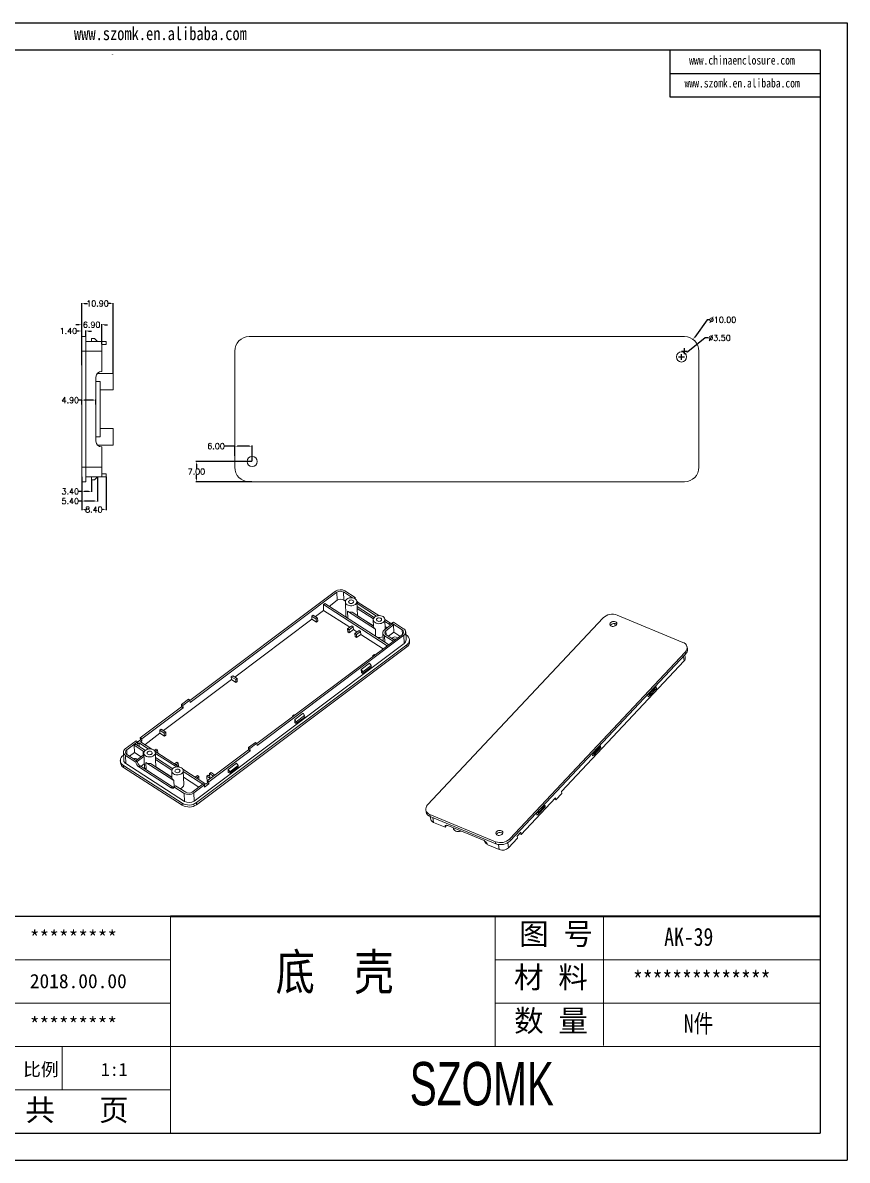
# Model space of a CAD drawing. Header units: inches. Extents: x 3440 to 5010, y 1126 to 1518.
# Drawn here: x 4726.3 to 5010.4, y 1125.7 to 1517.6 of the extents above; entities that cross this region are included whole.
import ezdxf

# ---------------------------------------------------------------- set-up
doc = ezdxf.new("R2010")
doc.units = ezdxf.units.IN
doc.header["$LTSCALE"] = 15
doc.layers.add('10', color=7, linetype='Continuous')
doc.layers.add('文字', color=81, linetype='Continuous')
doc.layers.add('粗实线', color=7, linetype='Continuous', lineweight=30)
doc.layers.add('细实线', color=3, linetype='Continuous', lineweight=9)
doc.styles.add('SLDTEXTSTYLE0', font='TXT', dxfattribs={"width": 0.75})
doc.styles.get("Standard").update_dxf_attribs({"font": 'txt', "bigfont": 'gbcbig.shx'})
doc.styles.add('宋体', font='', dxfattribs={"width": 0.8, "height": 3.5})
doc.styles.add('长仿宋', font='', dxfattribs={"width": 0.7, "height": 4})
doc.styles.get('宋体').set_extended_font_data('SimSun')
doc.styles.get('长仿宋').set_extended_font_data('SimSun')
doc.dimstyles.new('2.5', dxfattribs={"dimtxt": 2, "dimasz": 1, "dimexe": 0.18, "dimexo": 0.0625, "dimgap": 0.09, "dimtad": 0, "dimtih": 1, "dimtoh": 1, "dimzin": 0, "dimdsep": 46, "dimtxsty": 'Standard', "dimcen": 1, "dimadec": 0, "dimazin": 2, "dimtfac": 1, "dimtofl": 0, "dimtmove": 0, "dimatfit": 3, "dimfxl": 0, "dimtolj": 1, "dimtzin": 0, "dimarcsym": 0})

# ---------------------------------------------------------------- blocks, each defined once
blk = doc.blocks.new('SW_NOTE_0')
at = {"color": 0, "linetype": 'Continuous', "lineweight": 0, "char_height": 0.06, "attachment_point": 1, "style": 'SLDTEXTSTYLE0'}
for s, insert in [('INTERPRET GEOMETRIC', (0, 0.08)), ('TOLERANCING PER:', (0, -0.02))]:
    blk.add_mtext(s, dxfattribs=dict(at, insert=insert))
blk = doc.blocks.new('*D509')
at = {"color": 0, "lineweight": -2, "transparency": 16777216}
for p, q in [((4962.21, 1415.21), (4957.86, 1409.27)), ((4963.21, 1415.21), (4962.21, 1415.21)), ((4953.31, 1404.43), (4955.31, 1404.43)), ((4954.31, 1403.43), (4954.31, 1405.43))]:
    blk.add_line(p, q, dxfattribs=at)
at = {"color": 0, "transparency": 16777216}
blk.add_solid([(4957.72, 1409.37), (4957.99, 1409.17), (4957.27, 1408.46)], dxfattribs=at)
at = {"layer": 'Defpoints', "color": 0, "transparency": 16777216}
for p in [(4957.27, 1408.46), (4951.36, 1400.39)]:
    blk.add_point(p, dxfattribs=at)
at = {"color": 0, "transparency": 16777216, "insert": (4967.47, 1415.21), "char_height": 2, "attachment_point": 5}
blk.add_mtext('\\A1;∅10.00', dxfattribs=at)
blk = doc.blocks.new('*D510')
at = {"color": 0, "lineweight": -2, "transparency": 16777216}
for p, q in [((4961.47, 1408.98), (4955.46, 1404.15)), ((4962.47, 1408.98), (4961.47, 1408.98)), ((4953.31, 1401.43), (4953.31, 1403.43)), ((4952.31, 1402.43), (4954.31, 1402.43))]:
    blk.add_line(p, q, dxfattribs=at)
at = {"color": 0, "transparency": 16777216}
blk.add_solid([(4955.35, 1404.28), (4955.56, 1404.02), (4954.68, 1403.52)], dxfattribs=at)
at = {"layer": 'Defpoints', "color": 0, "transparency": 16777216}
for p in [(4954.68, 1403.52), (4951.95, 1401.33)]:
    blk.add_point(p, dxfattribs=at)
at = {"color": 0, "transparency": 16777216, "insert": (4966.4, 1408.98), "char_height": 2, "attachment_point": 5}
blk.add_mtext('\\A1;∅3.50', dxfattribs=at)
blk = doc.blocks.new('*D511')
at = {"color": 0, "lineweight": -2, "transparency": 16777216}
for p, q in [((4805.25, 1366.43), (4785.93, 1366.43)), ((4786.11, 1365.43), (4786.11, 1364.02)), ((4786.11, 1360.43), (4786.11, 1361.84)), ((4805.25, 1359.43), (4785.93, 1359.43))]:
    blk.add_line(p, q, dxfattribs=at)
at = {"color": 0, "transparency": 16777216}
for points in [[(4785.95, 1365.43), (4786.28, 1365.43), (4786.11, 1366.43)], [(4785.95, 1360.43), (4786.28, 1360.43), (4786.11, 1359.43)]]:
    blk.add_solid(points, dxfattribs=at)
at = {"layer": 'Defpoints', "color": 0, "transparency": 16777216}
for p in [(4805.31, 1366.43), (4786.11, 1359.43), (4805.31, 1359.43)]:
    blk.add_point(p, dxfattribs=at)
at = {"color": 0, "transparency": 16777216, "insert": (4786.11, 1362.93), "char_height": 2, "attachment_point": 5}
blk.add_mtext('\\A1;7.00', dxfattribs=at)
blk = doc.blocks.new('*D512')
at = {"color": 0, "lineweight": -2, "transparency": 16777216}
for p, q in [((4799.31, 1368.35), (4799.31, 1371.86)), ((4805.31, 1366.49), (4805.31, 1371.86)), ((4799.31, 1371.68), (4795.63, 1371.68)), ((4804.31, 1371.68), (4800.31, 1371.68))]:
    blk.add_line(p, q, dxfattribs=at)
at = {"color": 0, "transparency": 16777216}
for points in [[(4800.31, 1371.84), (4800.31, 1371.51), (4799.31, 1371.68)], [(4804.31, 1371.84), (4804.31, 1371.51), (4805.31, 1371.68)]]:
    blk.add_solid(points, dxfattribs=at)
at = {"layer": 'Defpoints', "color": 0, "transparency": 16777216}
for p in [(4799.31, 1368.29), (4805.31, 1371.68), (4805.31, 1366.43)]:
    blk.add_point(p, dxfattribs=at)
at = {"color": 0, "transparency": 16777216, "insert": (4792.88, 1371.68), "char_height": 2, "attachment_point": 5}
blk.add_mtext('\\A1;6.00', dxfattribs=at)
blk = doc.blocks.new('*D513')
at = {"color": 0, "lineweight": -2, "transparency": 16777216}
for p, q in [((4745.57, 1411.36), (4744.57, 1411.36)), ((4746.57, 1409.49), (4746.57, 1411.54)), ((4747.97, 1409.49), (4747.97, 1411.54)), ((4748.97, 1411.36), (4749.97, 1411.36))]:
    blk.add_line(p, q, dxfattribs=at)
at = {"color": 0, "transparency": 16777216}
for points in [[(4745.57, 1411.53), (4745.57, 1411.19), (4746.57, 1411.36)], [(4748.97, 1411.53), (4748.97, 1411.19), (4747.97, 1411.36)]]:
    blk.add_solid(points, dxfattribs=at)
at = {"layer": 'Defpoints', "color": 0, "transparency": 16777216}
for p in [(4746.57, 1411.36), (4746.57, 1409.43), (4747.97, 1409.43)]:
    blk.add_point(p, dxfattribs=at)
at = {"color": 0, "transparency": 16777216, "insert": (4741.98, 1411.36), "char_height": 2, "attachment_point": 5}
blk.add_mtext('\\A1;1.40', dxfattribs=at)
blk = doc.blocks.new('*D514')
at = {"color": 0, "lineweight": -2, "transparency": 16777216}
for p, q in [((4745.57, 1413.52), (4744.57, 1413.52)), ((4746.57, 1406.24), (4746.57, 1413.7)), ((4753.47, 1406.79), (4753.47, 1413.7)), ((4754.47, 1413.52), (4755.47, 1413.52))]:
    blk.add_line(p, q, dxfattribs=at)
at = {"color": 0, "transparency": 16777216}
for points in [[(4745.57, 1413.69), (4745.57, 1413.35), (4746.57, 1413.52)], [(4754.47, 1413.69), (4754.47, 1413.35), (4753.47, 1413.52)]]:
    blk.add_solid(points, dxfattribs=at)
at = {"layer": 'Defpoints', "color": 0, "transparency": 16777216}
for p in [(4746.57, 1413.52), (4746.57, 1406.18), (4753.47, 1406.73)]:
    blk.add_point(p, dxfattribs=at)
at = {"color": 0, "transparency": 16777216, "insert": (4750.02, 1413.52), "char_height": 2, "attachment_point": 5}
blk.add_mtext('\\A1;6.90', dxfattribs=at)
blk = doc.blocks.new('*D515')
at = {"color": 0, "lineweight": -2, "transparency": 16777216}
for p, q in [((4746.57, 1399.58), (4746.57, 1421.01)), ((4747.57, 1420.83), (4748.59, 1420.83)), ((4756.47, 1420.83), (4755.44, 1420.83)), ((4757.47, 1396.84), (4757.47, 1421.01))]:
    blk.add_line(p, q, dxfattribs=at)
at = {"color": 0, "transparency": 16777216}
for points in [[(4747.57, 1421), (4747.57, 1420.67), (4746.57, 1420.83)], [(4756.47, 1421), (4756.47, 1420.67), (4757.47, 1420.83)]]:
    blk.add_solid(points, dxfattribs=at)
at = {"layer": 'Defpoints', "color": 0, "transparency": 16777216}
for p in [(4746.57, 1420.83), (4746.57, 1399.52), (4757.47, 1396.78)]:
    blk.add_point(p, dxfattribs=at)
at = {"color": 0, "transparency": 16777216, "insert": (4752.02, 1420.83), "char_height": 2, "attachment_point": 5}
blk.add_mtext('\\A1;10.90', dxfattribs=at)
blk = doc.blocks.new('*D516')
at = {"color": 0, "lineweight": -2, "transparency": 16777216}
for p, q in [((4749.97, 1360.07), (4749.97, 1355.91)), ((4746.57, 1356.09), (4745.57, 1356.09)), ((4746.57, 1359.37), (4746.57, 1355.91)), ((4748.97, 1356.09), (4747.57, 1356.09))]:
    blk.add_line(p, q, dxfattribs=at)
at = {"color": 0, "transparency": 16777216}
for points in [[(4747.57, 1356.26), (4747.57, 1355.92), (4746.57, 1356.09)], [(4748.97, 1356.26), (4748.97, 1355.92), (4749.97, 1356.09)]]:
    blk.add_solid(points, dxfattribs=at)
at = {"layer": 'Defpoints', "color": 0, "transparency": 16777216}
for p in [(4749.97, 1360.13), (4746.57, 1359.43), (4746.57, 1356.09)]:
    blk.add_point(p, dxfattribs=at)
at = {"color": 0, "transparency": 16777216, "insert": (4742.64, 1356.09), "char_height": 2, "attachment_point": 5}
blk.add_mtext('\\A1;3.40', dxfattribs=at)
blk = doc.blocks.new('*D517')
at = {"color": 0, "lineweight": -2, "transparency": 16777216}
for p, q in [((4746.57, 1360.26), (4746.57, 1352.58)), ((4751.97, 1361.07), (4751.97, 1352.58)), ((4746.57, 1352.76), (4745.57, 1352.76)), ((4750.97, 1352.76), (4747.57, 1352.76))]:
    blk.add_line(p, q, dxfattribs=at)
at = {"color": 0, "transparency": 16777216}
for points in [[(4747.57, 1352.93), (4747.57, 1352.6), (4746.57, 1352.76)], [(4750.97, 1352.93), (4750.97, 1352.6), (4751.97, 1352.76)]]:
    blk.add_solid(points, dxfattribs=at)
at = {"layer": 'Defpoints', "color": 0, "transparency": 16777216}
for p in [(4746.57, 1360.32), (4751.97, 1361.13), (4746.57, 1352.76)]:
    blk.add_point(p, dxfattribs=at)
at = {"color": 0, "transparency": 16777216, "insert": (4742.64, 1352.76), "char_height": 2, "attachment_point": 5}
blk.add_mtext('\\A1;5.40', dxfattribs=at)
blk = doc.blocks.new('*D518')
at = {"color": 0, "lineweight": -2, "transparency": 16777216}
for p, q in [((4746.57, 1361.07), (4746.57, 1349.66)), ((4754.97, 1361.07), (4754.97, 1349.66)), ((4747.57, 1349.84), (4747.84, 1349.84)), ((4753.97, 1349.84), (4753.69, 1349.84))]:
    blk.add_line(p, q, dxfattribs=at)
at = {"color": 0, "transparency": 16777216}
for points in [[(4747.57, 1350), (4747.57, 1349.67), (4746.57, 1349.84)], [(4753.97, 1350), (4753.97, 1349.67), (4754.97, 1349.84)]]:
    blk.add_solid(points, dxfattribs=at)
at = {"layer": 'Defpoints', "color": 0, "transparency": 16777216}
for p in [(4746.57, 1361.13), (4754.97, 1361.13), (4746.57, 1349.84)]:
    blk.add_point(p, dxfattribs=at)
at = {"color": 0, "transparency": 16777216, "insert": (4750.77, 1349.84), "char_height": 2, "attachment_point": 5}
blk.add_mtext('\\A1;8.40', dxfattribs=at)
blk = doc.blocks.new('*D519')
at = {"color": 0, "lineweight": -2, "transparency": 16777216}
for p, q in [((4746.57, 1387.55), (4745.57, 1387.55)), ((4746.57, 1386), (4746.57, 1387.73)), ((4750.47, 1387.55), (4747.57, 1387.55)), ((4751.47, 1386), (4751.47, 1387.73))]:
    blk.add_line(p, q, dxfattribs=at)
at = {"color": 0, "transparency": 16777216}
for points in [[(4747.57, 1387.72), (4747.57, 1387.39), (4746.57, 1387.55)], [(4750.47, 1387.72), (4750.47, 1387.39), (4751.47, 1387.55)]]:
    blk.add_solid(points, dxfattribs=at)
at = {"layer": 'Defpoints', "color": 0, "transparency": 16777216}
for p in [(4746.57, 1387.55), (4746.57, 1385.94), (4751.47, 1385.94)]:
    blk.add_point(p, dxfattribs=at)
at = {"color": 0, "transparency": 16777216, "insert": (4742.64, 1387.55), "char_height": 2, "attachment_point": 5}
blk.add_mtext('\\A1;4.90', dxfattribs=at)

msp = doc.modelspace()

# ---------------------------------------------------------------- linework, layer by layer
for p, q in [((4456.165, 1517.567), (5010.438, 1517.567)), ((5010.438, 1517.567), (5010.438, 1125.657)), ((4470.507, 1508.236), (5001.107, 1508.236)), ((4949.267, 1508.236), (4949.267, 1492.036)), ((5001.107, 1508.236), (5001.107, 1134.988)), ((4949.267, 1500.136), (5001.107, 1500.136)), ((4949.267, 1492.036), (5001.107, 1492.036)), ((4777.158, 1209.637), (4665.184, 1209.637)), ((4470.507, 1134.988), (5001.107, 1134.988)), ((4456.165, 1125.657), (5010.438, 1125.657))]:
    msp.add_line(p, q)
at = {"color": 7, "linetype": 'Continuous', "lineweight": 15}
for p, q in [((4746.566, 1409.428), (4747.966, 1409.428)), ((4746.566, 1404.428), (4746.566, 1409.428)), ((4747.966, 1409.428), (4747.966, 1404.428)), ((4753.466, 1407.728), (4747.966, 1407.728)), ((4749.966, 1408.728), (4749.966, 1407.728)), ((4750.966, 1408.728), (4749.966, 1408.728)), ((4751.966, 1407.728), (4750.966, 1408.728)), ((4753.466, 1407.728), (4753.466, 1404.428)), ((4754.966, 1407.728), (4753.466, 1407.728)), ((4754.966, 1407.728), (4754.966, 1406.728)), ((4804.311, 1409.428), (4954.311, 1409.428)), ((4747.966, 1404.428), (4746.566, 1404.428)), ((4746.566, 1404.428), (4746.566, 1364.428)), ((4747.966, 1404.428), (4747.966, 1364.428)), ((4753.466, 1404.428), (4747.966, 1404.428)), ((4754.966, 1406.728), (4753.466, 1406.728)), ((4753.466, 1404.428), (4753.466, 1397.428)), ((4799.311, 1364.428), (4799.311, 1404.428)), ((4959.311, 1404.428), (4959.311, 1364.428)), ((4751.466, 1395.428), (4751.466, 1373.428)), ((4757.466, 1396.778), (4751.99, 1396.778)), ((4757.466, 1396.778), (4757.466, 1391.078)), ((4752.966, 1393.928), (4752.966, 1374.928)), ((4752.966, 1391.078), (4757.466, 1391.078)), ((4757.466, 1377.778), (4752.966, 1377.778)), ((4757.466, 1377.778), (4757.466, 1372.078)), ((4751.99, 1372.078), (4757.466, 1372.078)), ((4753.466, 1371.428), (4753.466, 1364.428)), ((4746.566, 1359.428), (4746.566, 1364.428)), ((4746.566, 1364.428), (4747.966, 1364.428)), ((4747.966, 1364.428), (4747.966, 1359.428)), ((4753.466, 1364.428), (4747.966, 1364.428)), ((4753.466, 1364.428), (4753.466, 1361.128)), ((4753.466, 1361.128), (4747.966, 1361.128)), ((4749.966, 1360.128), (4749.966, 1361.128)), ((4750.966, 1360.128), (4749.966, 1360.128)), ((4750.966, 1360.128), (4751.966, 1361.128)), ((4754.966, 1362.128), (4753.466, 1362.128)), ((4754.966, 1361.128), (4753.466, 1361.128)), ((4754.966, 1361.128), (4754.966, 1362.128)), ((4747.966, 1359.428), (4746.566, 1359.428)), ((4954.311, 1359.428), (4804.311, 1359.428)), ((4834.007, 1321.68), (4783.893, 1284.084)), ((4834.513, 1321.355), (4783.921, 1283.399)), ((4834.513, 1321.355), (4834.623, 1318.589)), ((4839.869, 1319.461), (4836.789, 1321.44)), ((4836.789, 1321.44), (4836.898, 1318.673)), ((4840.817, 1319.524), (4837.271, 1321.802)), ((4829.86, 1317.087), (4830.343, 1317.45)), ((4829.86, 1317.087), (4829.94, 1315.076)), ((4851.893, 1302.932), (4829.86, 1317.087)), ((4830.343, 1317.45), (4852.376, 1303.295)), ((4834.623, 1318.589), (4831.831, 1316.494)), ((4837.481, 1318.299), (4836.898, 1318.673)), ((4837.451, 1318.018), (4837.64, 1313.24)), ((4840.508, 1319.292), (4840.817, 1319.524)), ((4841.528, 1315.913), (4841.438, 1318.176)), ((4848.183, 1313.139), (4841.467, 1317.454)), ((4841.87, 1317.867), (4848.982, 1313.298)), ((4825.893, 1313.076), (4826.376, 1313.438)), ((4825.893, 1313.076), (4825.933, 1312.07)), ((4827.413, 1312.099), (4825.893, 1313.076)), ((4826.376, 1313.438), (4827.896, 1312.461)), ((4829.94, 1315.076), (4827.12, 1312.96)), ((4838.972, 1309.273), (4829.94, 1315.076)), ((4847.782, 1308.619), (4838.158, 1314.801)), ((4847.16, 1309.691), (4839.739, 1314.458)), ((4841.505, 1316.484), (4847.433, 1312.675)), ((4841.525, 1315.798), (4841.528, 1315.913)), ((4841.525, 1315.798), (4847.129, 1312.198)), ((4841.625, 1313.283), (4841.525, 1315.798)), ((4841.625, 1313.283), (4841.622, 1313.249)), ((4841.625, 1313.283), (4847.158, 1309.729)), ((4931.139, 1313.483), (4953.797, 1304.087)), ((4825.933, 1312.07), (4799.362, 1292.135)), ((4827.453, 1311.093), (4825.933, 1312.07)), ((4827.896, 1312.461), (4827.413, 1312.099)), ((4827.413, 1312.099), (4827.453, 1311.093)), ((4827.936, 1311.456), (4827.453, 1311.093)), ((4827.896, 1312.461), (4827.936, 1311.456)), ((4839.676, 1309.801), (4838.228, 1308.715)), ((4838.734, 1308.389), (4840.182, 1309.476)), ((4840.182, 1309.476), (4839.676, 1309.801)), ((4840.182, 1309.476), (4840.222, 1308.47)), ((4847.075, 1311.835), (4847.164, 1309.572)), ((4853.564, 1310.417), (4850.909, 1308.425)), ((4851.194, 1308.639), (4851.062, 1311.993)), ((4851.063, 1311.961), (4853.013, 1310.708)), ((4852.53, 1310.346), (4851.09, 1311.271)), ((4851.804, 1309.097), (4851.16, 1309.511)), ((4851.415, 1308.1), (4854.071, 1310.091)), ((4852.53, 1310.346), (4853.013, 1310.708)), ((4853.986, 1311.063), (4853.503, 1310.701)), ((4857.049, 1308.423), (4853.503, 1310.701)), ((4854.071, 1310.091), (4853.564, 1310.417)), ((4857.532, 1308.785), (4853.986, 1311.063)), ((4854.071, 1310.091), (4854.17, 1307.577)), ((4865.783, 1248.105), (4926.29, 1312.51)), ((4806.99, 1269.245), (4857.104, 1306.842)), ((4807.017, 1268.56), (4857.61, 1306.516)), ((4838.228, 1308.715), (4838.734, 1308.389)), ((4838.228, 1308.715), (4838.268, 1307.709)), ((4838.268, 1307.709), (4838.774, 1307.383)), ((4838.734, 1308.389), (4838.774, 1307.383)), ((4838.774, 1307.383), (4840.222, 1308.47)), ((4841.505, 1307.646), (4840.222, 1308.47)), ((4842.208, 1308.174), (4840.76, 1307.088)), ((4840.76, 1307.088), (4840.8, 1306.082)), ((4840.76, 1307.088), (4841.267, 1306.762)), ((4840.8, 1306.082), (4841.307, 1305.756)), ((4841.267, 1306.762), (4842.715, 1307.849)), ((4841.267, 1306.762), (4841.307, 1305.756)), ((4841.307, 1305.756), (4842.755, 1306.843)), ((4842.715, 1307.849), (4842.208, 1308.174)), ((4842.715, 1307.849), (4842.755, 1306.843)), ((4850.485, 1301.876), (4842.755, 1306.843)), ((4850.33, 1307.366), (4850.43, 1304.851)), ((4850.98, 1306.362), (4853.935, 1304.464)), ((4854.417, 1304.826), (4851.463, 1306.724)), ((4852.309, 1306.181), (4854.17, 1307.577)), ((4856.278, 1306.222), (4854.17, 1307.577)), ((4857.61, 1306.516), (4857.72, 1303.75)), ((4858.356, 1304.915), (4858.247, 1307.681)), ((4858.462, 1306.635), (4858.284, 1306.749)), ((4785.306, 1249.424), (4857.72, 1303.75)), ((4786.167, 1248.87), (4858.581, 1303.197)), ((4786.195, 1248.166), (4858.609, 1302.493)), ((4858.609, 1302.493), (4858.581, 1303.197)), ((4859.573, 1304.258), (4859.545, 1304.962)), ((4955.348, 1301.794), (4955.235, 1302.495)), ((4847.447, 1299.901), (4846.964, 1299.538)), ((4846.964, 1299.538), (4846.976, 1299.243)), ((4846.964, 1299.538), (4847.182, 1299.398)), ((4847.665, 1299.76), (4847.447, 1299.901)), ((4954.612, 1300.766), (4894.104, 1236.361)), ((4954.724, 1300.066), (4894.216, 1235.661)), ((4954.202, 1297.712), (4911.928, 1252.715)), ((4954.614, 1298.853), (4954.464, 1299.789)), ((4954.724, 1300.066), (4954.612, 1300.766)), ((4845.812, 1296.888), (4842.916, 1294.715)), ((4842.916, 1294.715), (4842.956, 1293.71)), ((4843.442, 1293.887), (4842.916, 1294.715)), ((4843.462, 1293.384), (4842.956, 1293.71)), ((4846.339, 1296.06), (4843.442, 1293.887)), ((4843.442, 1293.887), (4843.462, 1293.384)), ((4843.462, 1293.384), (4846.359, 1295.557)), ((4845.812, 1296.888), (4846.339, 1296.06)), ((4846.359, 1295.557), (4846.339, 1296.06)), ((4798.175, 1291.244), (4774.741, 1273.664)), ((4798.135, 1292.25), (4798.618, 1292.613)), ((4798.135, 1292.25), (4798.175, 1291.244)), ((4799.655, 1291.274), (4798.135, 1292.25)), ((4799.694, 1290.268), (4798.175, 1291.244)), ((4798.618, 1292.613), (4800.137, 1291.636)), ((4800.137, 1291.636), (4799.655, 1291.274)), ((4799.655, 1291.274), (4799.694, 1290.268)), ((4800.177, 1290.63), (4799.694, 1290.268)), ((4800.137, 1291.636), (4800.177, 1290.63)), ((4941.779, 1285.367), (4941.653, 1286.153)), ((4941.779, 1285.367), (4942.265, 1285.633)), ((4942.185, 1286.133), (4941.789, 1286.298)), ((4942.185, 1286.133), (4944.605, 1288.71)), ((4942.265, 1285.633), (4942.185, 1286.133)), ((4942.265, 1285.633), (4944.685, 1288.209)), ((4944.605, 1288.71), (4944.209, 1288.874)), ((4944.605, 1288.71), (4944.685, 1288.209)), ((4781, 1281.913), (4766.759, 1271.229)), ((4781.507, 1281.588), (4767.266, 1270.904)), ((4783.384, 1284.479), (4780.97, 1282.668)), ((4780.97, 1282.668), (4781.477, 1282.342)), ((4780.97, 1282.668), (4781, 1281.913)), ((4781, 1281.913), (4781.507, 1281.588)), ((4781.477, 1282.342), (4783.891, 1284.153)), ((4781.477, 1282.342), (4781.507, 1281.588)), ((4783.891, 1284.153), (4783.384, 1284.479)), ((4783.891, 1284.153), (4783.921, 1283.399)), ((4819.689, 1279.075), (4819.206, 1278.713)), ((4819.206, 1278.713), (4819.424, 1278.573)), ((4819.206, 1278.713), (4819.217, 1278.418)), ((4819.907, 1278.935), (4819.689, 1279.075)), ((4822.882, 1279.685), (4819.985, 1277.512)), ((4823.408, 1278.857), (4820.512, 1276.684)), ((4820.531, 1276.181), (4823.428, 1278.354)), ((4822.882, 1279.685), (4823.408, 1278.857)), ((4823.428, 1278.354), (4823.408, 1278.857)), ((4773.997, 1274.141), (4773.515, 1273.779)), ((4773.515, 1273.779), (4773.554, 1272.773)), ((4773.515, 1273.779), (4775.034, 1272.803)), ((4775.517, 1273.165), (4773.997, 1274.141)), ((4819.985, 1277.512), (4820.025, 1276.506)), ((4820.512, 1276.684), (4819.985, 1277.512)), ((4820.531, 1276.181), (4820.025, 1276.506)), ((4820.512, 1276.684), (4820.531, 1276.181)), ((4765.311, 1270.143), (4761.594, 1267.354)), ((4765.817, 1269.817), (4762.1, 1267.028)), ((4765.817, 1269.817), (4765.311, 1270.143)), ((4765.847, 1269.063), (4765.817, 1269.817)), ((4766.789, 1270.475), (4765.82, 1269.748)), ((4766.759, 1271.229), (4767.266, 1270.904)), ((4766.789, 1270.475), (4766.759, 1271.229)), ((4767.295, 1270.149), (4766.789, 1270.475)), ((4766.813, 1269.787), (4767.295, 1270.149)), ((4767.295, 1270.149), (4767.266, 1270.904)), ((4773.554, 1272.773), (4768.3, 1268.832)), ((4773.554, 1272.773), (4775.074, 1271.797)), ((4775.034, 1272.803), (4775.517, 1273.165)), ((4775.034, 1272.803), (4775.074, 1271.797)), ((4775.074, 1271.797), (4775.557, 1272.159)), ((4775.517, 1273.165), (4775.557, 1272.159)), ((4760.957, 1266.189), (4761.066, 1263.422)), ((4764.72, 1266.146), (4763.035, 1264.881)), ((4765.103, 1269.022), (4764.62, 1268.66)), ((4764.62, 1268.66), (4767.761, 1266.643)), ((4764.62, 1268.66), (4764.72, 1266.146)), ((4764.72, 1266.146), (4767.014, 1264.672)), ((4768.243, 1267.005), (4765.103, 1269.022)), ((4765.847, 1269.063), (4766.33, 1269.425)), ((4766.33, 1269.425), (4769.588, 1267.332)), ((4766.33, 1269.425), (4766.378, 1268.203)), ((4770.708, 1267.285), (4766.813, 1269.787)), ((4767.983, 1265.901), (4768.172, 1261.123)), ((4768.456, 1266.846), (4768.243, 1267.005)), ((4772.252, 1267.33), (4771.586, 1266.831)), ((4780.331, 1261.102), (4771.794, 1266.587)), ((4772.059, 1263.795), (4771.97, 1266.058)), ((4772.014, 1266.446), (4772.758, 1267.004)), ((4772.758, 1267.004), (4772.252, 1267.33)), ((4772.757, 1265.968), (4772.798, 1265.998)), ((4772.758, 1267.004), (4772.798, 1265.998)), ((4789.856, 1256.39), (4804.097, 1267.075)), ((4790.362, 1256.065), (4804.604, 1266.749)), ((4804.067, 1267.829), (4806.481, 1269.64)), ((4804.574, 1267.504), (4804.067, 1267.829)), ((4804.067, 1267.829), (4804.097, 1267.075)), ((4804.604, 1266.749), (4804.097, 1267.075)), ((4806.988, 1269.314), (4804.574, 1267.504)), ((4804.574, 1267.504), (4804.604, 1266.749)), ((4806.481, 1269.64), (4806.988, 1269.314)), ((4806.988, 1269.314), (4807.017, 1268.56)), ((4923.024, 1265.739), (4922.628, 1265.903)), ((4923.024, 1265.739), (4925.444, 1268.315)), ((4923.104, 1265.238), (4925.525, 1267.814)), ((4925.444, 1268.315), (4925.049, 1268.479)), ((4925.444, 1268.315), (4925.525, 1267.814)), ((4759.877, 1263.375), (4759.905, 1262.671)), ((4760.994, 1265.255), (4760.842, 1265.141)), ((4761.672, 1265.085), (4761.782, 1262.319)), ((4761.672, 1265.085), (4765.218, 1262.807)), ((4761.782, 1262.319), (4782.042, 1249.302)), ((4762.155, 1265.447), (4765.7, 1263.169)), ((4765.7, 1263.169), (4765.218, 1262.807)), ((4767.808, 1265.268), (4765.329, 1263.408)), ((4765.72, 1262.996), (4768.029, 1264.728)), ((4766.991, 1261.36), (4768.129, 1262.213)), ((4768.69, 1262.684), (4778.314, 1256.501)), ((4770.271, 1262.341), (4777.691, 1257.573)), ((4771.98, 1265.795), (4779.211, 1261.149)), ((4777.965, 1260.558), (4772.037, 1264.366)), ((4772.059, 1263.795), (4772.057, 1263.681)), ((4777.661, 1260.081), (4772.057, 1263.681)), ((4772.157, 1261.166), (4772.057, 1263.681)), ((4779.343, 1262.774), (4778.598, 1262.215)), ((4779.105, 1261.89), (4779.849, 1262.448)), ((4779.849, 1262.448), (4779.343, 1262.774)), ((4779.849, 1262.448), (4779.889, 1261.443)), ((4799.951, 1262.482), (4797.054, 1260.309)), ((4799.951, 1262.482), (4800.477, 1261.653)), ((4922.618, 1264.972), (4922.492, 1265.758)), ((4922.618, 1264.972), (4923.104, 1265.238)), ((4923.104, 1265.238), (4923.024, 1265.739)), ((4760.961, 1261.703), (4781.221, 1248.686)), ((4760.961, 1261.703), (4760.989, 1260.999)), ((4760.989, 1260.999), (4781.249, 1247.982)), ((4766.753, 1261.512), (4766.27, 1261.15)), ((4766.27, 1261.15), (4777.414, 1253.991)), ((4777.896, 1254.353), (4766.753, 1261.512)), ((4772.153, 1261.131), (4772.157, 1261.166)), ((4777.69, 1257.611), (4772.157, 1261.166)), ((4777.606, 1259.718), (4777.696, 1257.455)), ((4779.848, 1261.412), (4779.889, 1261.443)), ((4789.403, 1255.274), (4781.418, 1260.404)), ((4781.782, 1255.098), (4781.593, 1259.876)), ((4781.604, 1259.612), (4788.362, 1255.27)), ((4786.434, 1258.218), (4785.689, 1257.66)), ((4786.94, 1257.893), (4786.434, 1258.218)), ((4789.71, 1257.996), (4790.193, 1258.358)), ((4790.696, 1258.035), (4790.193, 1258.358)), ((4791.146, 1259.216), (4790.663, 1258.854)), ((4790.663, 1258.854), (4791.997, 1257.997)), ((4790.663, 1258.854), (4790.723, 1257.345)), ((4792.48, 1258.359), (4791.146, 1259.216)), ((4797.054, 1260.309), (4797.094, 1259.303)), ((4797.581, 1259.48), (4797.054, 1260.309)), ((4797.601, 1258.977), (4797.094, 1259.303)), ((4800.477, 1261.653), (4797.581, 1259.48)), ((4797.581, 1259.48), (4797.601, 1258.977)), ((4797.601, 1258.977), (4800.497, 1261.15)), ((4800.497, 1261.15), (4800.477, 1261.653)), ((4777.414, 1253.991), (4777.896, 1254.353)), ((4778.387, 1254.346), (4778.869, 1254.708)), ((4778.387, 1254.346), (4781.932, 1252.068)), ((4778.869, 1254.708), (4782.415, 1252.43)), ((4781.683, 1257.6), (4786.955, 1254.214)), ((4784.69, 1252.515), (4788.408, 1255.304)), ((4785.197, 1252.19), (4788.914, 1254.978)), ((4786.196, 1257.334), (4786.94, 1257.893)), ((4786.94, 1257.893), (4786.98, 1256.887)), ((4786.94, 1256.856), (4786.98, 1256.887)), ((4788.408, 1255.304), (4788.914, 1254.978)), ((4788.944, 1254.224), (4788.914, 1254.978)), ((4788.917, 1254.914), (4788.92, 1254.912)), ((4788.917, 1254.909), (4788.92, 1254.912)), ((4790.392, 1255.311), (4788.944, 1254.224)), ((4789.403, 1255.274), (4789.886, 1255.636)), ((4789.71, 1257.996), (4789.75, 1256.99)), ((4790.723, 1257.345), (4789.71, 1257.996)), ((4789.75, 1256.99), (4790.237, 1256.677)), ((4790.362, 1256.065), (4789.856, 1256.39)), ((4789.886, 1255.636), (4789.856, 1256.39)), ((4789.886, 1255.636), (4790.392, 1255.311)), ((4790.392, 1255.311), (4790.362, 1256.065)), ((4781.932, 1252.068), (4782.042, 1249.302)), ((4785.197, 1252.19), (4785.306, 1249.424)), ((4909.911, 1250.568), (4898.011, 1237.902)), ((4910.031, 1249.817), (4909.911, 1250.568)), ((4912.048, 1251.964), (4910.031, 1249.817)), ((4912.048, 1251.964), (4911.928, 1252.715)), ((4781.249, 1247.982), (4781.221, 1248.686)), ((4786.167, 1248.87), (4786.195, 1248.166)), ((4865.159, 1246.377), (4865.271, 1245.676)), ((4903.863, 1245.344), (4906.284, 1247.92)), ((4903.944, 1244.843), (4906.364, 1247.419)), ((4906.284, 1247.92), (4905.888, 1248.084)), ((4906.284, 1247.92), (4906.364, 1247.419)), ((4909.465, 1250.052), (4909.459, 1250.087)), ((4910.031, 1249.817), (4909.465, 1250.052)), ((4889.255, 1235.389), (4866.598, 1244.784)), ((4866.598, 1244.784), (4866.71, 1244.083)), ((4889.367, 1234.688), (4866.71, 1244.083)), ((4866.733, 1244.074), (4866.888, 1243.112)), ((4903.457, 1244.578), (4903.331, 1245.363)), ((4903.457, 1244.578), (4903.944, 1244.843)), ((4903.863, 1245.344), (4903.468, 1245.508)), ((4903.944, 1244.843), (4903.863, 1245.344)), ((4871.802, 1240.417), (4867.837, 1242.061)), ((4871.802, 1240.417), (4872.206, 1240.846)), ((4885.236, 1235.781), (4872.775, 1240.948)), ((4874.672, 1240.161), (4874.697, 1240.003)), ((4897.891, 1238.652), (4896.68, 1237.364)), ((4897.891, 1238.652), (4898.011, 1237.902)), ((4885.437, 1235.683), (4885.459, 1235.541)), ((4889.367, 1234.688), (4889.255, 1235.389)), ((4896.801, 1236.614), (4893.695, 1233.307)), ((4894.104, 1236.361), (4894.216, 1235.661)), ((4896.68, 1237.364), (4896.801, 1236.614)), ((4897.439, 1238.172), (4897.445, 1238.137)), ((4898.011, 1237.902), (4897.445, 1238.137)), ((4890.494, 1232.666), (4886.529, 1234.31))]:
    msp.add_line(p, q, dxfattribs=at)
at = {"color": 8, "linetype": 'Continuous', "lineweight": 15}
for p, q in [((4752.966, 1393.928), (4751.466, 1393.928)), ((4752.966, 1374.928), (4751.466, 1374.928)), ((4841.87, 1317.867), (4841.462, 1317.561)), ((4838.158, 1314.801), (4838.255, 1312.367)), ((4930.463, 1309.752), (4930.33, 1310.577)), ((4847.782, 1308.619), (4847.878, 1306.184)), ((4850.98, 1306.362), (4851.068, 1304.135)), ((4851.415, 1308.1), (4851.47, 1306.72)), ((4857.049, 1308.423), (4857.111, 1306.847)), ((4954.202, 1297.712), (4953.956, 1299.248)), ((4762.1, 1267.028), (4762.163, 1265.442)), ((4767.815, 1265.273), (4767.761, 1266.643)), ((4768.69, 1262.684), (4768.788, 1260.205)), ((4778.314, 1256.501), (4778.399, 1254.355)), ((4867.837, 1242.061), (4867.57, 1243.727)), ((4889.62, 1237.803), (4889.581, 1238.046)), ((4891.527, 1238.4), (4891.579, 1238.075)), ((4893.695, 1233.307), (4893.418, 1235.033)), ((4890.494, 1232.666), (4890.208, 1234.451))]:
    msp.add_line(p, q, dxfattribs=at)
at = {"color": 7, "linetype": 'Continuous', "lineweight": 15, "flags": 128}
for points in [[(4838.069, 1317.065), (4837.782, 1317.297), (4837.579, 1317.569), (4837.469, 1317.868), (4837.458, 1318.178), (4837.547, 1318.484), (4837.731, 1318.771), (4838.001, 1319.024), (4838.343, 1319.231), (4838.741, 1319.38), (4839.174, 1319.465), (4839.62, 1319.482), (4840.058, 1319.429), (4840.465, 1319.309), (4840.82, 1319.129), (4841.107, 1318.897), (4841.31, 1318.624), (4841.42, 1318.326), (4841.431, 1318.015), (4841.342, 1317.709), (4841.158, 1317.422), (4840.888, 1317.169), (4840.546, 1316.963), (4840.148, 1316.813), (4839.715, 1316.728), (4839.269, 1316.711), (4838.831, 1316.764), (4838.424, 1316.884), (4838.069, 1317.065)], [(4838.841, 1317.644), (4838.661, 1317.81), (4838.575, 1318.011), (4838.595, 1318.223), (4838.716, 1318.419), (4838.926, 1318.576), (4839.198, 1318.675), (4839.5, 1318.705), (4839.795, 1318.661), (4840.048, 1318.549), (4840.228, 1318.383), (4840.314, 1318.182), (4840.295, 1317.971), (4840.173, 1317.775), (4839.963, 1317.618), (4839.691, 1317.518), (4839.389, 1317.488), (4839.094, 1317.532), (4838.841, 1317.644)], [(4847.692, 1310.882), (4847.406, 1311.114), (4847.202, 1311.386), (4847.092, 1311.685), (4847.082, 1311.995), (4847.171, 1312.302), (4847.355, 1312.588), (4847.625, 1312.841), (4847.967, 1313.048), (4848.365, 1313.197), (4848.797, 1313.283), (4849.244, 1313.299), (4849.681, 1313.246), (4850.088, 1313.127), (4850.444, 1312.946), (4850.731, 1312.714), (4850.934, 1312.441), (4851.044, 1312.143), (4851.055, 1311.832), (4850.966, 1311.526), (4850.782, 1311.239), (4850.512, 1310.986), (4850.169, 1310.78), (4849.772, 1310.63), (4849.339, 1310.545), (4848.893, 1310.529), (4848.455, 1310.582), (4848.048, 1310.701), (4847.692, 1310.882)], [(4848.465, 1311.461), (4848.285, 1311.628), (4848.199, 1311.829), (4848.218, 1312.04), (4848.34, 1312.236), (4848.549, 1312.393), (4848.822, 1312.493), (4849.124, 1312.522), (4849.419, 1312.478), (4849.672, 1312.367), (4849.852, 1312.2), (4849.937, 1311.999), (4849.918, 1311.788), (4849.797, 1311.592), (4849.587, 1311.435), (4849.315, 1311.335), (4849.013, 1311.306), (4848.718, 1311.349), (4848.465, 1311.461)], [(4929.146, 1309.685), (4929.454, 1309.6), (4929.794, 1309.582), (4930.139, 1309.634), (4930.46, 1309.751), (4930.733, 1309.923), (4930.934, 1310.137), (4931.047, 1310.375), (4931.063, 1310.618), (4930.982, 1310.846), (4930.809, 1311.042), (4930.558, 1311.188), (4930.25, 1311.273), (4929.91, 1311.291), (4929.565, 1311.239), (4929.243, 1311.123), (4928.971, 1310.95), (4928.77, 1310.736), (4928.657, 1310.498), (4928.641, 1310.255), (4928.722, 1310.027), (4928.895, 1309.831), (4929.146, 1309.685)], [(4850.509, 1304.494), (4850.48, 1304.573), (4850.43, 1304.851)], [(4767.761, 1266.643), (4767.94, 1266.502), (4768.069, 1266.347)], [(4771.352, 1267.012), (4770.996, 1267.192), (4770.589, 1267.312), (4770.152, 1267.365), (4769.705, 1267.348), (4769.272, 1267.263), (4768.875, 1267.113), (4768.533, 1266.907), (4768.263, 1266.654), (4768.079, 1266.367), (4767.99, 1266.061), (4768, 1265.751), (4768.11, 1265.452), (4768.314, 1265.18), (4768.6, 1264.947), (4768.956, 1264.767), (4769.363, 1264.647), (4769.8, 1264.594), (4770.247, 1264.611), (4770.68, 1264.696), (4771.077, 1264.846), (4771.42, 1265.052), (4771.69, 1265.305), (4771.874, 1265.592), (4771.963, 1265.898), (4771.952, 1266.208), (4771.842, 1266.507), (4771.639, 1266.779), (4771.352, 1267.012)], [(4770.58, 1266.432), (4770.327, 1266.544), (4770.031, 1266.588), (4769.73, 1266.558), (4769.457, 1266.459), (4769.248, 1266.301), (4769.126, 1266.105), (4769.107, 1265.894), (4769.193, 1265.693), (4769.373, 1265.527), (4769.626, 1265.415), (4769.921, 1265.371), (4770.223, 1265.401), (4770.495, 1265.5), (4770.704, 1265.658), (4770.826, 1265.854), (4770.845, 1266.065), (4770.76, 1266.266), (4770.58, 1266.432)], [(4768.001, 1265.448), (4767.977, 1265.421), (4767.808, 1265.268)], [(4780.976, 1260.829), (4780.62, 1261.009), (4780.213, 1261.129), (4779.775, 1261.182), (4779.329, 1261.165), (4778.896, 1261.08), (4778.499, 1260.931), (4778.156, 1260.724), (4777.886, 1260.471), (4777.702, 1260.184), (4777.613, 1259.878), (4777.624, 1259.568), (4777.734, 1259.269), (4777.937, 1258.997), (4778.224, 1258.764), (4778.58, 1258.584), (4778.987, 1258.464), (4779.424, 1258.411), (4779.871, 1258.428), (4780.303, 1258.513), (4780.701, 1258.663), (4781.043, 1258.869), (4781.313, 1259.122), (4781.497, 1259.409), (4781.586, 1259.715), (4781.575, 1260.025), (4781.466, 1260.324), (4781.262, 1260.597), (4780.976, 1260.829)], [(4780.203, 1260.249), (4779.95, 1260.361), (4779.655, 1260.405), (4779.353, 1260.375), (4779.081, 1260.276), (4778.871, 1260.119), (4778.75, 1259.923), (4778.731, 1259.711), (4778.816, 1259.51), (4778.996, 1259.344), (4779.249, 1259.232), (4779.544, 1259.188), (4779.846, 1259.218), (4780.119, 1259.317), (4780.328, 1259.475), (4780.45, 1259.671), (4780.469, 1259.882), (4780.383, 1260.083), (4780.203, 1260.249)], [(4778.387, 1254.346), (4778.375, 1254.162), (4778.325, 1254.011), (4778.238, 1253.897), (4778.118, 1253.826), (4777.97, 1253.799), (4777.798, 1253.819), (4777.61, 1253.884), (4777.414, 1253.991)], [(4871.802, 1240.417), (4871.793, 1240.603), (4871.827, 1240.764), (4871.904, 1240.894), (4872.021, 1240.987), (4872.172, 1241.04), (4872.353, 1241.051), (4872.557, 1241.02), (4872.775, 1240.948)], [(4872.197, 1241.044), (4872.196, 1241.032), (4872.206, 1240.846)], [(4877.317, 1239.064), (4877.213, 1239.033), (4876.775, 1238.945), (4876.332, 1238.926), (4875.906, 1238.977), (4875.518, 1239.095), (4875.187, 1239.275), (4874.931, 1239.507), (4874.762, 1239.78), (4874.697, 1240.003)], [(4889.837, 1237.684), (4890.144, 1237.598), (4890.484, 1237.581), (4890.829, 1237.632), (4891.151, 1237.749), (4891.423, 1237.921), (4891.624, 1238.135), (4891.737, 1238.373), (4891.754, 1238.616), (4891.672, 1238.845), (4891.499, 1239.04), (4891.248, 1239.186), (4890.94, 1239.272), (4890.6, 1239.289), (4890.256, 1239.238), (4889.934, 1239.121), (4889.662, 1238.949), (4889.461, 1238.735), (4889.348, 1238.497), (4889.331, 1238.254), (4889.413, 1238.025), (4889.586, 1237.83), (4889.837, 1237.684)], [(4891.361, 1238.486), (4891.611, 1238.339), (4891.696, 1238.261)]]:
    msp.add_lwpolyline(points, dxfattribs=at)
at = {"color": 7, "linetype": 'Continuous', "lineweight": 15}
for centre in [(4953.311, 1402.428), (4805.311, 1366.428)]:
    msp.add_circle(centre, 1.75, dxfattribs=at)
for centre, radius, start, end in [((4804.311, 1404.428), 5, 90, 180), ((4954.311, 1404.428), 5, 0, 90), ((4753.466, 1395.428), 2, 90, 180), ((4753.466, 1373.428), 2, 180, 270), ((4804.311, 1364.428), 5, 180, 270), ((4954.311, 1364.428), 5, 270, 0), ((4835.734, 1319.184), 3.035, 59.5715, 124.68521), ((4835.717, 1319.615), 2.116, 59.5715, 124.68521), ((4835.827, 1316.849), 2.116, 59.5715, 124.68521), ((4842.388, 1319.63), 1.574, 183.8632, 201.22441), ((4843.143, 1319.793), 2.309, 222.22141, 236.53747), ((4838.706, 1313.297), 1.067, 183.07838, 221.46441), ((4839.459, 1316.98), 2.538, 239.16318, 276.33227), ((4929.477, 1309.194), 4.599, 68.81427, 133.86533), ((4848.369, 1309.676), 1.209, 184.92194, 240.95462), ((4853.04, 1310.954), 0.793, 230.00839, 286.49937), ((4853.646, 1311.614), 1.105, 235.03012, 261.97321), ((4852.929, 1310.637), 0.578, 322.25762, 6.34434), ((4930.057, 1309.16), 1.455, 49.26996, 148.94709), ((4849.204, 1308.458), 2.713, 251.54832, 295.77301), ((4851.53, 1307.414), 1.187, 121.55854, 242.39859), ((4851.829, 1307.425), 0.791, 121.55854, 242.39859), ((4854.587, 1304.475), 1.504, 51.62784, 139.49791), ((4854.615, 1303.559), 1.702, 78.58304, 112.98951), ((4856.627, 1307.617), 0.91, 301.55854, 62.39859), ((4856.927, 1307.628), 1.305, 301.55854, 62.39859), ((4857.534, 1304.882), 1.983, 301.84898, 62.10814), ((4856.977, 1304.912), 1.379, 302.56827, 0.12741), ((4857.423, 1304.287), 2.15, 303.45287, 359.24281), ((4953.255, 1302.194), 1.969, 313.53773, 74.04456), ((4953.308, 1301.553), 2.054, 313.58003, 6.73556), ((4953.268, 1298.694), 1.356, 313.58557, 6.73002), ((4762.277, 1266.242), 1.305, 121.55854, 242.39859), ((4762.576, 1266.253), 0.91, 121.55854, 242.39859), ((4761.889, 1263.456), 1.983, 121.84898, 242.10814), ((4762.005, 1262.845), 2.107, 184.72344, 241.15312), ((4762.475, 1263.551), 1.414, 185.2258, 240.65076), ((4764.899, 1262.53), 1.554, 53.47027, 108.63448), ((4767.55, 1263.126), 2.354, 187.79298, 237.08095), ((4768.032, 1263.488), 2.354, 187.79298, 237.08095), ((4769.991, 1264.863), 2.538, 239.16318, 276.33227), ((4769.3, 1261.202), 1.131, 184.03621, 227.84544), ((4778.901, 1257.558), 1.209, 184.92194, 240.95462), ((4778.53, 1255.259), 1.105, 235.03012, 261.97321), ((4780.251, 1255.244), 1.538, 276.13959, 354.53666), ((4783.47, 1254.686), 3.035, 239.5715, 304.68521), ((4783.486, 1254.255), 2.116, 239.5715, 304.68521), ((4783.551, 1252.635), 4.585, 239.45963, 304.79708), ((4783.579, 1251.931), 4.584, 239.45605, 304.80066), ((4783.579, 1251.919), 3.035, 239.5715, 304.68521), ((4867.139, 1246.678), 1.969, 133.53773, 254.04456), ((4867.388, 1246.142), 2.168, 192.41637, 251.7747), ((4868.268, 1243.404), 1.411, 191.95202, 252.23905), ((4890.775, 1237.088), 1.515, 67.25392, 147.22139), ((4884.395, 1233.737), 2.21, 15.02095, 67.6357), ((4886.742, 1235.859), 1.322, 193.95675, 257.48175), ((4890.917, 1239.677), 4.599, 248.81427, 313.86533), ((4891.028, 1238.985), 4.606, 248.87244, 313.80716), ((4891.589, 1235.51), 3.047, 248.9577, 313.7219)]:
    msp.add_arc(centre, radius, start, end, dxfattribs=at)
at = {"layer": '粗实线', "color": 7, "lineweight": 40}
msp.add_line((5001.107, 1209.637), (4777.158, 1209.637), dxfattribs=at)
at = {"layer": '细实线', "color": 7}
for p, q in [((4777.158, 1209.637), (4777.158, 1134.988)), ((4889.133, 1209.637), (4889.133, 1164.848)), ((4926.457, 1209.637), (4926.457, 1165.162)), ((4777.158, 1194.708), (4665.184, 1194.708)), ((5001.107, 1194.708), (4889.133, 1194.708)), ((4777.158, 1179.778), (4665.184, 1179.778)), ((5001.107, 1179.778), (4889.133, 1179.778)), ((5001.107, 1164.848), (4665.184, 1164.848)), ((4739.833, 1164.848), (4739.833, 1149.918)), ((4777.158, 1149.918), (4665.184, 1149.918))]:
    msp.add_line(p, q, dxfattribs=at)

# ---------------------------------------------------------------- block references
at = {"layer": '10', "xscale": 1.5, "yscale": 1.5, "zscale": 1.5}
msp.add_blockref('SW_NOTE_0', (4756.603, 1506.565), dxfattribs=at)

# ---------------------------------------------------------------- texts
at = {"char_height": 4.90996, "width": 2790.57533, "attachment_point": 1}
for s, insert in [('{\\fSimHei|b0|i0|c134|p49;*********}', (4728.698, 1204.769)), ('{\\fSimHei|b0|i0|c134|p49;2018.00.00}', (4728.698, 1189.839)), ('{\\fSimHei|b0|i0|c134|p49;*********}', (4728.698, 1174.909))]:
    msp.add_mtext(s, dxfattribs=dict(at, insert=insert))
at = {"layer": '文字', "color": 0, "attachment_point": 1, "style": '宋体'}
for s, insert, char_height, width in [('www.szomk.en.alibaba.com', (4743.918, 1516.138), 4.56192, 80.14856), ('www.chinaenclosure.com', (4955.945, 1506.184), 3.04128, 53.43237), ('www.szomk.en.alibaba.com', (4954.356, 1498.308), 3.04128, 53.43237), ('{\\H1.111x;AK-39}', (4947.347, 1205.738), 5.59872, 64.72749), ('底  壳', (4813.4, 1196.749), 12.4416, 159.06138), ('{\\H1.111x;**************}', (4936.577, 1190.808), 5.59872, 64.72749), ('{\\H1.111x;N件}', (4954.119, 1175.878), 5.59872, 64.72749)]:
    msp.add_mtext(s, dxfattribs=dict(at, insert=insert, char_height=char_height, width=width))
at = {"layer": '粗实线', "insert": (4859.636, 1159.502), "char_height": 14.92992, "width": 167.42428, "attachment_point": 1, "style": '长仿宋'}
msp.add_mtext('{\\fSTXinwei|b0|i0|c134|p2;SZOMK}', dxfattribs=at)
at = {"layer": '细实线', "color": 7, "attachment_point": 1}
for s, insert, char_height, width in [('{\\fSimSun|b0|i0|c134|p54;图 号}', (4897.341, 1207.371), 7.46496, 37.3248), ('{\\fSimSun|b0|i0|c134|p54;材 料   }', (4895.571, 1192.441), 7.46496, 37.3248), ('{\\fSimSun|b0|i0|c134|p54;数 量}', (4895.608, 1177.438), 7.46496, 33.72763), ('{\\fSimSun|b0|i0|c134|p54;比例}', (4726.396, 1159.193), 4.47898, 19.66131), ('{\\fSimSun|b0|i0|c134|p54;1:1}', (4753.224, 1159.193), 4.47898, 19.66131), ('{\\fSimSun|b0|i0|c134|p54; 共   页}', (4722.085, 1146.717), 7.46496, 55.9872)]:
    msp.add_mtext(s, dxfattribs=dict(at, insert=insert, char_height=char_height, width=width))

# ---------------------------------------------------------------- dimensions: what is measured, and where the dimension line sits
for base, p1, p2, picture, middle in [((4746.566, 1420.833), (4757.466, 1396.778), (4746.566, 1399.517), '*D515', (4752.016, 1420.833)), ((4746.566, 1413.521), (4753.466, 1406.728), (4746.566, 1406.179), '*D514', (4750.016, 1413.521)), ((4746.566, 1411.359), (4747.966, 1409.428), (4746.566, 1409.428), '*D513', (4741.976, 1411.359)), ((4746.566, 1387.554), (4751.466, 1385.941), (4746.566, 1385.941), '*D519', (4742.643, 1387.554)), ((4746.566, 1352.764), (4751.966, 1361.128), (4746.566, 1360.322), '*D517', (4742.643, 1352.764)), ((4746.566, 1356.09), (4749.966, 1360.128), (4746.566, 1359.428), '*D516', (4742.643, 1356.09)), ((4746.566, 1349.836), (4754.966, 1361.128), (4746.566, 1361.128), '*D518', (4750.766, 1349.836))]:
    dim = msp.add_linear_dim(base=base, p1=p1, p2=p2, dimstyle='2.5')
    dim.commit()
    dim.dimension.update_dxf_attribs({"geometry": picture, "text_midpoint": middle})
for p1, p2, picture, middle in [((4951.356, 1400.395), (4957.266, 1408.462), '*D509', (4967.469, 1415.214)), ((4951.946, 1401.333), (4954.676, 1403.523), '*D510', (4966.396, 1408.978))]:
    dim = msp.add_diameter_dim_2p(p1=p1, p2=p2, dimstyle='2.5')
    dim.commit()
    dim.dimension.update_dxf_attribs({"geometry": picture, "text_midpoint": middle, "dimtype": 163})
dim = msp.add_linear_dim(base=(4805.311, 1371.677), p1=(4799.311, 1368.29), p2=(4805.311, 1366.428), dimstyle='2.5')
dim.commit()
dim.dimension.update_dxf_attribs({"geometry": '*D512', "text_midpoint": (4792.876, 1371.677), "dimtype": 160})
dim = msp.add_linear_dim(base=(4786.113, 1359.428), p1=(4805.311, 1366.428), p2=(4805.311, 1359.428), angle=90, dimstyle='2.5')
dim.commit()
dim.dimension.update_dxf_attribs({"geometry": '*D511', "text_midpoint": (4786.113, 1362.928)})

doc.saveas('drawing.dxf')
